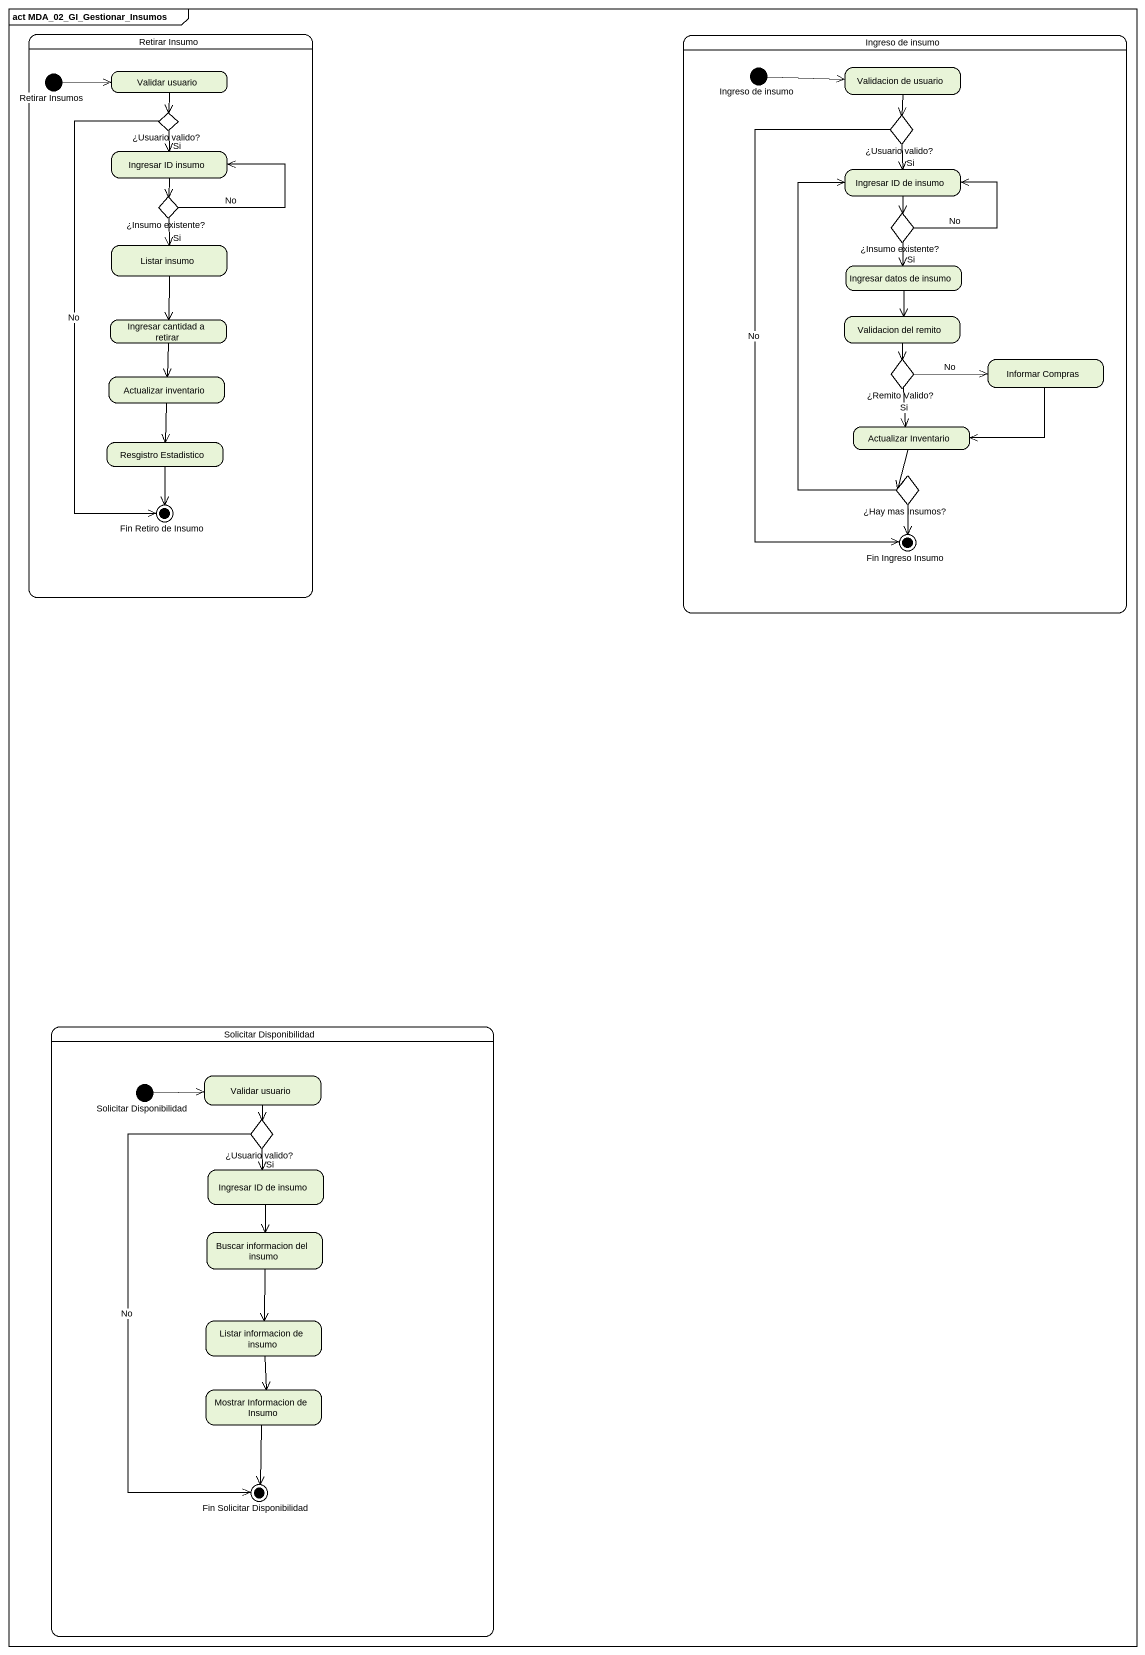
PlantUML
@startuml
mainframe act MDA_02_GI_Gestionar_Insumos
hide empty description
state "Retirar Insumo" as Retirar_Insumo {
  state "Retirar Insumos" as Retirar_Insumos <<start>>
  state "Validar usuario" as Validar_usuario
  state "¿Usuario valido?" as Usuario_valido <<choice>>
  state "Ingresar ID insumo" as Ingresar_ID_insumo
  state "¿Insumo existente?" as Insumo_existente <<choice>>
  state "Listar insumo" as Listar_insumo
  state "Ingresar cantidad a retirar" as Ingresar_cantidad_a_retirar
  state "Actualizar inventario" as Actualizar_inventario
  state "Resgistro Estadistico" as Resgistro_Estadistico
  state "Fin Retiro de Insumo" as Fin_Retiro_de_Insumo <<end>>
}
state "Ingreso de insumo" as Ingreso_de_insumo {
  state "Ingreso de insumo" as Ingreso_de_insumo_2 <<start>>
  state "Validacion de usuario" as Validacion_de_usuario
  state "¿Usuario valido?" as Usuario_valido_2 <<choice>>
  state "Ingresar ID de insumo" as Ingresar_ID_de_insumo
  state "¿Insumo existente?" as Insumo_existente_2 <<choice>>
  state "Ingresar datos de insumo" as Ingresar_datos_de_insumo
  state "Validacion del remito" as Validacion_del_remito
  state "¿Remito Valido?" as Remito_Valido <<choice>>
  state "Informar Compras" as Informar_Compras
  state "Actualizar Inventario" as Actualizar_Inventario
  state "¿Hay mas Insumos?" as Hay_mas_Insumos <<choice>>
  state "Fin Ingreso Insumo" as Fin_Ingreso_Insumo <<end>>
}
state "Solicitar Disponibilidad" as Solicitar_Disponibilidad {
  state "Validar usuario" as Validar_usuario_2
  state "Solicitar Disponibilidad" as Solicitar_Disponibilidad_2 <<start>>
  state "¿Usuario valido?" as Usuario_valido_3 <<choice>>
  state "Ingresar ID de insumo" as Ingresar_ID_de_insumo_2
  state "Buscar informacion del insumo" as Buscar_informacion_del
  state "Listar informacion de insumo" as Listar_informacion_de_insumo
  state "Mostrar Informacion de Insumo" as Mostrar_Informacion_de
  state "Fin Solicitar Disponibilidad" as Fin_Solicitar_Disponibilidad <<end>>
}
Retirar_Insumos -right-> Validar_usuario
Validar_usuario --> Usuario_valido
Ingreso_de_insumo_2 -right-> Validacion_de_usuario
Validacion_de_usuario --> Usuario_valido_2
Usuario_valido --> Ingresar_ID_insumo : Si
Usuario_valido --> Fin_Retiro_de_Insumo : No
Ingresar_ID_insumo --> Insumo_existente
Usuario_valido_2 --> Ingresar_ID_de_insumo : Si
Usuario_valido_2 --> Fin_Ingreso_Insumo : No
Ingresar_ID_de_insumo --> Insumo_existente_2
Insumo_existente -up-> Ingresar_ID_insumo : No
Insumo_existente --> Listar_insumo : Si
Insumo_existente_2 -up-> Ingresar_ID_de_insumo : No
Insumo_existente_2 --> Ingresar_datos_de_insumo : Si
Listar_insumo --> Ingresar_cantidad_a_retirar
Ingresar_datos_de_insumo --> Validacion_del_remito
Ingresar_cantidad_a_retirar --> Actualizar_inventario
Validacion_del_remito --> Remito_Valido
Actualizar_inventario --> Resgistro_Estadistico
Remito_Valido -right-> Informar_Compras : No
Remito_Valido --> Actualizar_Inventario : Si
Informar_Compras -left-> Actualizar_Inventario
Resgistro_Estadistico --> Fin_Retiro_de_Insumo
Actualizar_Inventario --> Hay_mas_Insumos
Hay_mas_Insumos -up-> Ingresar_ID_de_insumo
Hay_mas_Insumos --> Fin_Ingreso_Insumo
Validar_usuario_2 --> Usuario_valido_3
Solicitar_Disponibilidad_2 -right-> Validar_usuario_2
Usuario_valido_3 --> Ingresar_ID_de_insumo_2 : Si
Usuario_valido_3 --> Fin_Solicitar_Disponibilidad : No
Ingresar_ID_de_insumo_2 --> Buscar_informacion_del
Buscar_informacion_del --> Listar_informacion_de_insumo
Listar_informacion_de_insumo --> Mostrar_Informacion_de
Mostrar_Informacion_de --> Fin_Solicitar_Disponibilidad
@enduml
